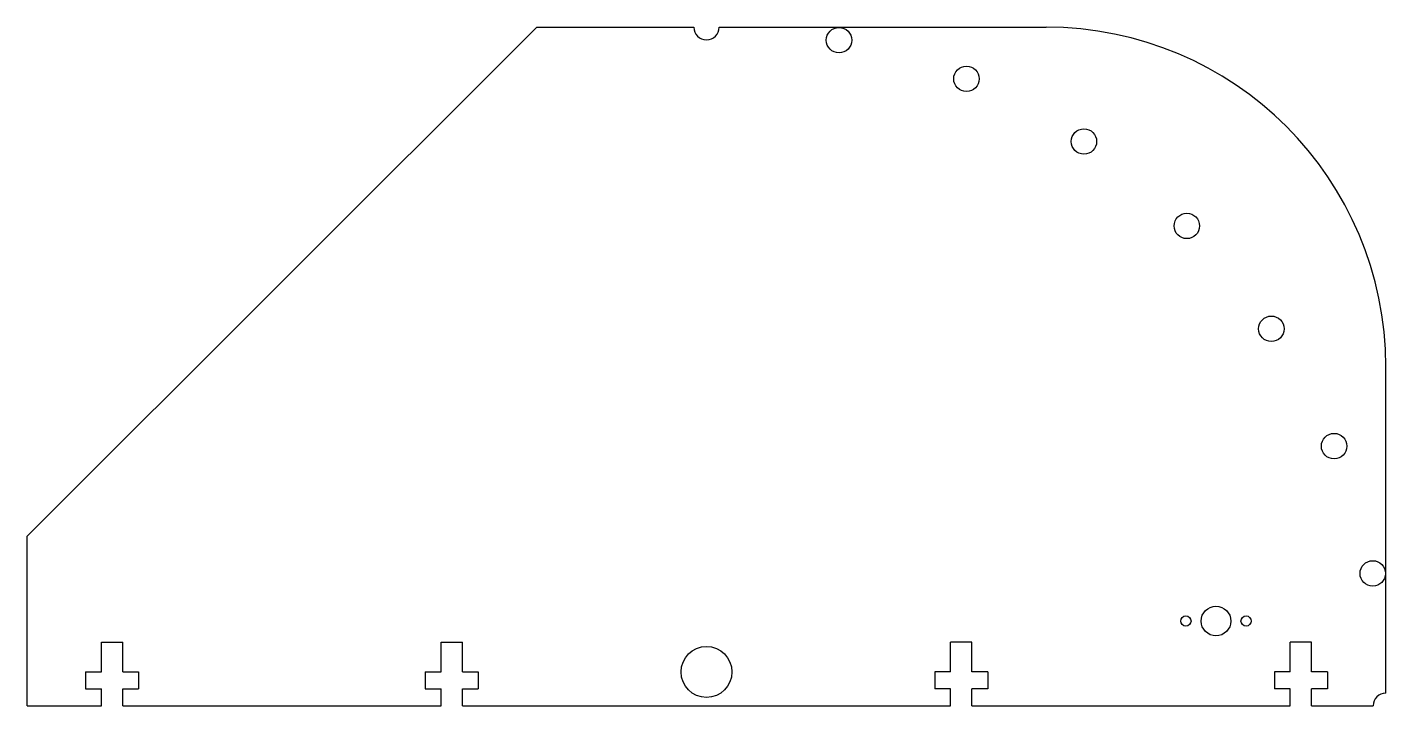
# Model space of a CAD drawing. Extents: x 0 to 8, y 0 to 4.
import ezdxf

# ---------------------------------------------------------------- set-up
doc = ezdxf.new("R2010")
doc.units = 0
doc.layers.add('VISIBLE', color=7, linetype='CONTINUOUS')

msp = doc.modelspace()

# ---------------------------------------------------------------- linework, layer by layer
at = {"layer": 'VISIBLE'}
for p, q in [((3, 4, 0.125), (0, 1, 0.125)), ((3, 4, 0.125), (3.925, 4, 0.125)), ((4.075, 4, 0.125), (6, 4, 0.125)), ((8, 0.075, 0.125), (8, 2, 0.125)), ((0, 0, 0.125), (0, 1, 0.125)), ((0.4375, 0.2, 0.125), (0.4375, 0.375, 0.125)), ((0.4375, 0.375, 0.125), (0.5625, 0.375, 0.125)), ((0.5625, 0.2, 0.125), (0.5625, 0.375, 0.125)), ((2.4375, 0.2, 0.125), (2.4375, 0.375, 0.125)), ((2.4375, 0.375, 0.125), (2.5625, 0.375, 0.125)), ((2.5625, 0.2, 0.125), (2.5625, 0.375, 0.125)), ((5.4375, 0.2, 0.125), (5.4375, 0.375, 0.125)), ((5.5625, 0.375, 0.125), (5.4375, 0.375, 0.125)), ((5.5625, 0.2, 0.125), (5.5625, 0.375, 0.125)), ((7.4375, 0.2, 0.125), (7.4375, 0.375, 0.125)), ((7.5625, 0.375, 0.125), (7.4375, 0.375, 0.125)), ((7.5625, 0.2, 0.125), (7.5625, 0.375, 0.125)), ((0.3438, 0.2, 0.125), (0.3438, 0.1, 0.125)), ((0.3438, 0.2, 0.125), (0.4375, 0.2, 0.125)), ((0.5625, 0.2, 0.125), (0.6563, 0.2, 0.125)), ((0.6563, 0.2, 0.125), (0.6563, 0.1, 0.125)), ((2.3438, 0.2, 0.125), (2.3438, 0.1, 0.125)), ((2.3438, 0.2, 0.125), (2.4375, 0.2, 0.125)), ((2.5625, 0.2, 0.125), (2.6562, 0.2, 0.125)), ((2.6562, 0.2, 0.125), (2.6562, 0.1, 0.125)), ((5.3438, 0.2, 0.125), (5.3438, 0.1, 0.125)), ((5.4375, 0.2, 0.125), (5.3438, 0.2, 0.125)), ((5.6563, 0.2, 0.125), (5.5625, 0.2, 0.125)), ((5.6563, 0.2, 0.125), (5.6563, 0.1, 0.125)), ((7.3438, 0.2, 0.125), (7.3438, 0.1, 0.125)), ((7.4375, 0.2, 0.125), (7.3438, 0.2, 0.125)), ((7.6563, 0.2, 0.125), (7.5625, 0.2, 0.125)), ((7.6563, 0.2, 0.125), (7.6563, 0.1, 0.125)), ((0.3438, 0.1, 0.125), (0.4375, 0.1, 0.125)), ((0.4375, 0, 0.125), (0.4375, 0.1, 0.125)), ((0.5625, 0.1, 0.125), (0.6563, 0.1, 0.125)), ((0.5625, 0, 0.125), (0.5625, 0.1, 0.125)), ((2.3438, 0.1, 0.125), (2.4375, 0.1, 0.125)), ((2.4375, 0, 0.125), (2.4375, 0.1, 0.125)), ((2.5625, 0.1, 0.125), (2.6562, 0.1, 0.125)), ((2.5625, 0, 0.125), (2.5625, 0.1, 0.125)), ((5.4375, 0.1, 0.125), (5.3438, 0.1, 0.125)), ((5.4375, 0, 0.125), (5.4375, 0.1, 0.125)), ((5.6563, 0.1, 0.125), (5.5625, 0.1, 0.125)), ((5.5625, 0, 0.125), (5.5625, 0.1, 0.125)), ((7.4375, 0.1, 0.125), (7.3438, 0.1, 0.125)), ((7.4375, 0, 0.125), (7.4375, 0.1, 0.125)), ((7.6563, 0.1, 0.125), (7.5625, 0.1, 0.125)), ((7.5625, 0, 0.125), (7.5625, 0.1, 0.125)), ((0, 0, 0.125), (0.4375, 0, 0.125)), ((0.5625, 0, 0.125), (2.4375, 0, 0.125)), ((2.5625, 0, 0.125), (5.4375, 0, 0.125)), ((5.5625, 0, 0.125), (7.4375, 0, 0.125)), ((7.5625, 0, 0.125), (7.925, 0, 0.125))]:
    msp.add_line(p, q, dxfattribs=at)
for centre, radius in [((4.7804, 3.9231, 0.125), 0.075), ((5.5307, 3.6955, 0.125), 0.075), ((6.2223, 3.3259, 0.125), 0.075), ((6.8284, 2.8284, 0.125), 0.075), ((7.3259, 2.2223, 0.125), 0.075), ((7.6955, 1.5307, 0.125), 0.075), ((7.9231, 0.7804, 0.125), 0.075), ((7, 0.5, 0.125), 0.0875), ((6.823, 0.5, 0.125), 0.03), ((7.177, 0.5, 0.125), 0.03), ((4, 0.2, 0.125), 0.15)]:
    msp.add_circle(centre, radius, dxfattribs=at)
for centre, radius, start, end in [((4, 4, 0.125), 0.075, 180, 0), ((6, 2, 0.125), 2, 0, 90), ((8, 0, 0.125), 0.075, 90, 180)]:
    msp.add_arc(centre, radius, start, end, dxfattribs=at)

doc.saveas('drawing.dxf')
